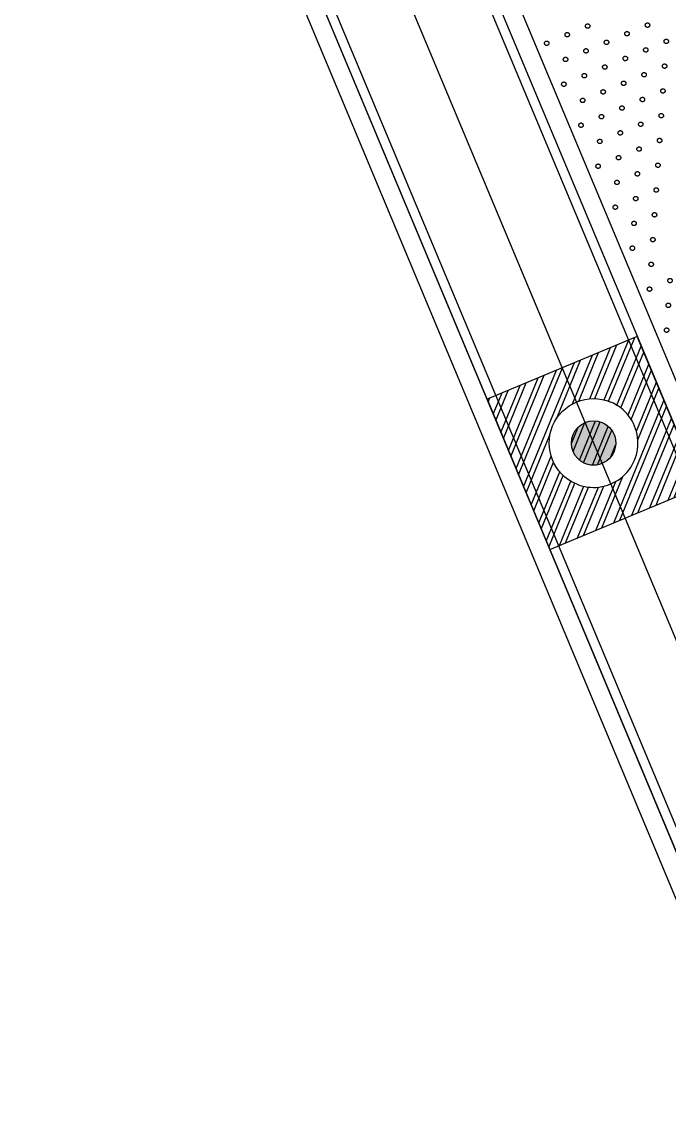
# Model space of a CAD drawing. Header units: millimetres. Extents: x 768159 to 833032, y -1374957 to -1225629.
# Drawn here: x 789546 to 790421, y -1316787 to -1315322 of the extents above; entities that cross this region are included whole.
import ezdxf
from ezdxf.xclip import XClip

# ---------------------------------------------------------------- set-up
doc = ezdxf.new("R2010")
doc.units = ezdxf.units.MM
doc.header["$LTSCALE"] = 10
doc.header["$MEASUREMENT"] = 0
doc.header["$XCLIPFRAME"] = 0
doc.linetypes.add('ACAD_ISO05W100', pattern=[33, 24, -3, 0, -3, 0, -3])
for name, color, linetype in [('I—平顶—分格线', 8, 'Continuous'), ('I—平顶—喷淋', 21, 'Continuous'), ('I—平顶—填充01(线状)', 8, 'Continuous'), ('I—平顶—暖通', 144, 'Continuous'), ('I—平顶—消防设施', 10, 'Continuous'), ('I—平顶—造型', 122, 'Continuous')]:
    doc.layers.add(name, color=color, linetype=linetype)

# ---------------------------------------------------------------- blocks, each defined once
blk = doc.blocks.new('*U1700')
for p, q in [((269.01, 80.59), (3847.14, 80.59)), ((273.75, 75.85), (3842.4, 75.85)), ((273.75, 40.3), (3842.4, 40.3)), ((3847.14, 0), (269.01, 0)), ((3842.4, 4.74), (273.75, 4.74))]:
    blk.add_line(p, q)
blk = doc.blocks.new('上下喷1111')
h = blk.add_hatch(color=256)
h.dxf.hatch_style = 1
edge = h.paths.add_edge_path()
edge.add_arc((0, 0), 0.5, 0, 180)
edge.add_arc((0, 0), 0.5, 180, 360)
at = {"elevation": 0}
for points in [[(-1, 0, -1), (1, 0, 0.084041)], [(-1, 0, 1), (1, 0, -0.084041)]]:
    blk.add_lwpolyline(points, format="xyb", dxfattribs=at)
blk.add_lwpolyline([(0.5, 0, 1), (-0.5, 0, 1)], format="xyb", close=True, dxfattribs=at)
blk = doc.blocks.new('4560')
at = {"layer": 'I—平顶—分格线', "color": 1}
for centre in [(-2960, -20), (-2880, -20), (-2800, -20), (-2720, -20), (-2640, -20), (-2560, -20), (-2480, -20), (-2920, -35), (-2840, -35), (-2760, -35), (-2680, -35), (-2600, -35), (-2520, -35), (-2440, -35), (-2960, -50), (-2880, -50), (-2800, -50), (-2720, -50), (-2640, -50), (-2560, -50), (-2480, -50), (-2400, -50), (-2920, -65), (-2840, -65), (-2760, -65), (-2680, -65), (-2600, -65), (-2520, -65), (-2440, -65), (-2360, -65), (-2960, -80), (-2880, -80), (-2800, -80), (-2720, -80), (-2640, -80), (-2560, -80), (-2480, -80), (-2400, -80), (-2320, -80), (-2920, -95), (-2840, -95), (-2760, -95), (-2680, -95), (-2600, -95), (-2520, -95), (-2440, -95), (-2360, -95), (-2280, -95), (-2960, -110), (-2880, -110), (-2800, -110), (-2720, -110), (-2640, -110), (-2560, -110), (-2480, -110), (-2400, -110), (-2320, -110), (-2240, -110), (-2920, -125), (-2840, -125), (-2760, -125), (-2680, -125), (-2600, -125), (-2520, -125), (-2440, -125), (-2360, -125), (-2280, -125), (-2200, -125), (-2960, -140), (-2880, -140), (-2800, -140), (-2720, -140), (-2640, -140), (-2560, -140), (-2480, -140), (-2400, -140), (-2320, -140), (-2240, -140), (-2160, -140), (-2920, -155), (-2840, -155), (-2760, -155), (-2680, -155), (-2600, -155), (-2520, -155), (-2440, -155), (-2360, -155), (-2280, -155), (-2200, -155), (-2960, -170), (-2880, -170), (-2800, -170), (-2720, -170), (-2640, -170), (-2560, -170), (-2480, -170), (-2400, -170), (-2320, -170), (-2240, -170), (-2160, -170), (-2920, -185), (-2840, -185), (-2760, -185), (-2680, -185), (-2600, -185), (-2520, -185), (-2440, -185), (-2360, -185), (-2280, -185), (-2200, -185), (-2960, -200), (-2880, -200), (-2800, -200), (-2720, -200), (-2640, -200), (-2560, -200), (-2480, -200), (-2400, -200), (-2320, -200), (-2240, -200), (-2160, -200), (-2920, -215), (-2840, -215), (-2760, -215), (-2680, -215), (-2600, -215), (-2520, -215), (-2440, -215), (-2360, -215), (-2280, -215), (-2200, -215), (-2960, -230), (-2880, -230), (-2800, -230), (-2720, -230), (-2640, -230), (-2560, -230), (-2480, -230), (-2400, -230), (-2320, -230), (-2240, -230), (-2920, -245), (-2840, -245), (-2760, -245), (-2680, -245), (-2600, -245), (-2520, -245), (-2440, -245), (-2360, -245), (-2280, -245), (-2200, -245), (-2960, -260), (-2880, -260), (-2800, -260), (-2720, -260), (-2640, -260), (-2560, -260), (-2480, -260), (-2400, -260), (-2320, -260), (-2240, -260), (-2920, -275), (-2840, -275), (-2760, -275), (-2680, -275), (-2600, -275), (-2520, -275), (-2440, -275), (-2360, -275), (-2280, -275), (-2200, -275), (-2960, -290), (-2880, -290), (-2800, -290), (-2720, -290), (-2640, -290), (-2560, -290), (-2480, -290), (-2400, -290), (-2320, -290), (-2240, -290), (-2920, -305), (-2840, -305), (-2760, -305), (-2680, -305), (-2600, -305), (-2520, -305), (-2440, -305), (-2360, -305), (-2280, -305), (-2200, -305), (-2960, -320), (-2880, -320), (-2800, -320), (-2720, -320), (-2640, -320), (-2560, -320), (-2480, -320), (-2400, -320), (-2320, -320), (-2240, -320), (-2920, -335), (-2840, -335), (-2760, -335), (-2680, -335), (-2600, -335), (-2520, -335), (-2440, -335), (-2360, -335), (-2280, -335), (-2960, -350), (-2880, -350), (-2800, -350), (-2720, -350), (-2640, -350), (-2560, -350), (-2480, -350), (-2400, -350), (-2320, -350), (-2240, -350), (-2920, -365), (-2840, -365), (-2760, -365), (-2680, -365), (-2600, -365), (-2520, -365), (-2440, -365), (-2360, -365), (-2280, -365), (-2960, -380), (-2880, -380), (-2800, -380), (-2720, -380), (-2640, -380), (-2560, -380), (-2480, -380), (-2400, -380), (-2320, -380), (-2240, -380), (-2920, -395), (-2840, -395), (-2760, -395), (-2680, -395), (-2600, -395), (-2520, -395), (-2440, -395), (-2360, -395), (-2280, -395), (-2960, -410), (-2880, -410), (-2800, -410), (-2720, -410), (-2640, -410), (-2560, -410), (-2480, -410), (-2400, -410), (-2320, -410), (-2920, -425), (-2840, -425), (-2760, -425), (-2680, -425), (-2600, -425), (-2520, -425), (-2440, -425), (-2360, -425), (-2280, -425), (-2960, -440), (-2880, -440), (-2800, -440), (-2720, -440), (-2640, -440), (-2560, -440), (-2480, -440), (-2400, -440), (-2320, -440), (-2920, -455), (-2840, -455), (-2760, -455), (-2680, -455), (-2600, -455), (-2520, -455), (-2440, -455), (-2360, -455), (-2280, -455), (-2960, -470), (-2880, -470), (-2800, -470), (-2720, -470), (-2640, -470), (-2560, -470), (-2480, -470), (-2400, -470), (-2320, -470), (-2920, -485), (-2840, -485), (-2760, -485), (-2680, -485), (-2600, -485), (-2520, -485), (-2440, -485), (-2360, -485), (-2280, -485), (-2960, -500), (-2880, -500), (-2800, -500), (-2720, -500), (-2640, -500), (-2560, -500), (-2480, -500), (-2400, -500), (-2320, -500), (-2920, -515), (-2840, -515), (-2760, -515), (-2680, -515), (-2600, -515), (-2520, -515), (-2440, -515), (-2360, -515), (-2960, -530), (-2880, -530), (-2800, -530), (-2720, -530), (-2640, -530), (-2560, -530), (-2480, -530), (-2400, -530), (-2320, -530), (-2920, -545), (-2840, -545), (-2760, -545), (-2680, -545), (-2600, -545), (-2520, -545), (-2440, -545), (-2360, -545), (-2960, -560), (-2880, -560), (-2800, -560), (-2720, -560), (-2640, -560), (-2560, -560), (-2480, -560), (-2400, -560), (-2320, -560), (-2920, -575), (-2840, -575), (-2760, -575), (-2680, -575), (-2600, -575), (-2520, -575), (-2440, -575), (-2360, -575), (-2960, -590), (-2880, -590), (-2800, -590), (-2720, -590), (-2640, -590), (-2560, -590), (-2480, -590), (-2400, -590), (-2320, -590), (-2920, -605), (-2840, -605), (-2760, -605), (-2680, -605), (-2600, -605), (-2520, -605), (-2440, -605), (-2360, -605), (-2960, -620), (-2880, -620), (-2800, -620), (-2720, -620), (-2640, -620), (-2560, -620), (-2480, -620), (-2400, -620), (-2920, -635), (-2840, -635), (-2760, -635), (-2680, -635), (-2600, -635), (-2520, -635), (-2440, -635), (-2360, -635), (-2960, -650), (-2880, -650), (-2800, -650), (-2720, -650), (-2640, -650), (-2560, -650), (-2480, -650), (-2400, -650), (-2920, -665), (-2840, -665), (-2760, -665), (-2680, -665), (-2600, -665), (-2520, -665), (-2440, -665), (-2360, -665), (-2960, -680), (-2880, -680), (-2800, -680), (-2720, -680), (-2640, -680), (-2560, -680), (-2480, -680), (-2400, -680), (-2920, -695), (-2840, -695), (-2760, -695), (-2680, -695), (-2600, -695), (-2520, -695), (-2440, -695), (-2960, -710), (-2880, -710), (-2800, -710), (-2720, -710), (-2640, -710), (-2560, -710), (-2480, -710), (-2400, -710), (-2920, -725), (-2840, -725), (-2760, -725), (-2680, -725), (-2600, -725), (-2520, -725), (-2440, -725), (-2960, -740), (-2880, -740), (-2800, -740), (-2720, -740), (-2640, -740), (-2560, -740), (-2480, -740), (-2400, -740), (-2920, -755), (-2840, -755), (-2760, -755), (-2680, -755), (-2600, -755), (-2520, -755), (-2440, -755), (-2960, -770), (-2880, -770), (-2800, -770), (-2720, -770), (-2640, -770), (-2560, -770), (-2480, -770), (-2400, -770), (-2920, -785), (-2840, -785), (-2760, -785), (-2680, -785), (-2600, -785), (-2520, -785), (-2440, -785), (-2960, -800), (-2880, -800), (-2800, -800), (-2720, -800), (-2640, -800), (-2560, -800), (-2480, -800), (-2920, -815), (-2840, -815), (-2760, -815), (-2680, -815), (-2600, -815), (-2520, -815), (-2440, -815), (-2960, -830), (-2880, -830), (-2800, -830), (-2720, -830), (-2640, -830), (-2560, -830), (-2480, -830), (-2400, -830), (-2920, -845), (-2840, -845), (-2760, -845), (-2680, -845), (-2600, -845), (-2520, -845), (-2440, -845), (-2360, -845), (-2960, -860), (-2880, -860), (-2800, -860), (-2720, -860), (-2640, -860), (-2560, -860), (-2480, -860), (-2400, -860), (-2320, -860), (-2920, -875), (-2840, -875), (-2760, -875), (-2680, -875), (-2600, -875), (-2520, -875), (-2440, -875), (-2360, -875), (-2280, -875), (-2960, -890), (-2880, -890), (-2800, -890), (-2720, -890), (-2640, -890), (-2560, -890), (-2480, -890), (-2400, -890), (-2320, -890), (-2240, -890), (-2920, -905), (-2840, -905), (-2760, -905), (-2680, -905), (-2600, -905), (-2520, -905), (-2440, -905), (-2360, -905), (-2280, -905), (-2200, -905), (-2960, -920), (-2880, -920), (-2800, -920), (-2720, -920), (-2640, -920), (-2560, -920), (-2480, -920), (-2400, -920), (-2320, -920), (-2240, -920), (-2160, -920), (-2920, -935), (-2840, -935), (-2760, -935), (-2680, -935), (-2600, -935), (-2520, -935), (-2440, -935), (-2360, -935), (-2280, -935), (-2200, -935), (-2960, -950), (-2880, -950), (-2800, -950), (-2720, -950), (-2640, -950), (-2560, -950), (-2480, -950), (-2400, -950), (-2320, -950), (-2240, -950), (-2160, -950), (-2920, -965), (-2840, -965), (-2760, -965), (-2680, -965), (-2600, -965), (-2520, -965), (-2440, -965), (-2360, -965), (-2280, -965), (-2200, -965), (-2960, -980), (-2880, -980), (-2800, -980), (-2720, -980), (-2640, -980), (-2560, -980), (-2480, -980), (-2400, -980), (-2320, -980), (-2240, -980), (-2160, -980), (-2920, -995), (-2840, -995), (-2760, -995), (-2680, -995), (-2600, -995), (-2520, -995), (-2440, -995), (-2360, -995), (-2280, -995), (-2200, -995), (-2960, -1010), (-2880, -1010), (-2800, -1010), (-2720, -1010), (-2640, -1010), (-2560, -1010), (-2480, -1010), (-2400, -1010), (-2320, -1010), (-2240, -1010), (-2920, -1025), (-2840, -1025), (-2760, -1025), (-2680, -1025), (-2600, -1025), (-2520, -1025), (-2440, -1025), (-2360, -1025), (-2280, -1025), (-2200, -1025), (-2960, -1040), (-2880, -1040), (-2800, -1040), (-2720, -1040), (-2640, -1040), (-2560, -1040), (-2480, -1040), (-2400, -1040), (-2320, -1040), (-2240, -1040), (-2920, -1055), (-2840, -1055), (-2760, -1055), (-2680, -1055), (-2600, -1055), (-2520, -1055), (-2440, -1055), (-2360, -1055), (-2280, -1055), (-2200, -1055), (-2960, -1070), (-2880, -1070), (-2800, -1070), (-2720, -1070), (-2640, -1070), (-2560, -1070), (-2480, -1070), (-2400, -1070), (-2320, -1070), (-2240, -1070), (-2920, -1085), (-2840, -1085), (-2760, -1085), (-2680, -1085), (-2600, -1085), (-2520, -1085), (-2440, -1085), (-2360, -1085), (-2280, -1085), (-2960, -1100), (-2880, -1100), (-2800, -1100), (-2720, -1100), (-2640, -1100), (-2560, -1100), (-2480, -1100), (-2400, -1100), (-2320, -1100), (-2240, -1100), (-2920, -1115), (-2840, -1115), (-2760, -1115), (-2680, -1115), (-2600, -1115), (-2520, -1115), (-2440, -1115), (-2360, -1115), (-2280, -1115), (-2960, -1130), (-2880, -1130), (-2800, -1130), (-2720, -1130), (-2640, -1130), (-2560, -1130), (-2480, -1130), (-2400, -1130), (-2320, -1130), (-2240, -1130), (-2920, -1145), (-2840, -1145), (-2760, -1145), (-2680, -1145), (-2600, -1145), (-2520, -1145), (-2440, -1145), (-2360, -1145), (-2280, -1145), (-2960, -1160), (-2880, -1160), (-2800, -1160), (-2720, -1160), (-2640, -1160), (-2560, -1160), (-2480, -1160), (-2400, -1160), (-2320, -1160), (-2240, -1160), (-2920, -1175), (-2840, -1175), (-2760, -1175), (-2680, -1175), (-2600, -1175), (-2520, -1175), (-2440, -1175), (-2360, -1175), (-2280, -1175), (-2960, -1190), (-2880, -1190), (-2800, -1190), (-2720, -1190), (-2640, -1190), (-2560, -1190), (-2480, -1190), (-2400, -1190), (-2320, -1190), (-2920, -1205), (-2840, -1205), (-2760, -1205), (-2680, -1205), (-2600, -1205), (-2520, -1205), (-2440, -1205), (-2360, -1205), (-2280, -1205), (-2960, -1220), (-2880, -1220), (-2800, -1220), (-2720, -1220), (-2640, -1220), (-2560, -1220), (-2480, -1220), (-2400, -1220), (-2320, -1220), (-2920, -1235), (-2840, -1235), (-2760, -1235), (-2680, -1235), (-2600, -1235), (-2520, -1235), (-2440, -1235), (-2360, -1235), (-2280, -1235), (-2960, -1250), (-2880, -1250), (-2800, -1250), (-2720, -1250), (-2640, -1250), (-2560, -1250), (-2480, -1250), (-2400, -1250), (-2320, -1250), (-2920, -1265), (-2840, -1265), (-2760, -1265), (-2680, -1265), (-2600, -1265), (-2520, -1265), (-2440, -1265), (-2360, -1265), (-2280, -1265), (-2960, -1280), (-2880, -1280), (-2800, -1280), (-2720, -1280), (-2640, -1280), (-2560, -1280), (-2480, -1280), (-2400, -1280), (-2320, -1280), (-2920, -1295), (-2840, -1295), (-2760, -1295), (-2680, -1295), (-2600, -1295), (-2520, -1295), (-2440, -1295), (-2360, -1295), (-2960, -1310), (-2880, -1310), (-2800, -1310), (-2720, -1310), (-2640, -1310), (-2560, -1310), (-2480, -1310), (-2400, -1310), (-2320, -1310), (-2920, -1325), (-2840, -1325), (-2760, -1325), (-2680, -1325), (-2600, -1325), (-2520, -1325), (-2440, -1325), (-2360, -1325), (-2960, -1340), (-2880, -1340), (-2800, -1340), (-2720, -1340), (-2640, -1340), (-2560, -1340), (-2480, -1340), (-2400, -1340), (-2320, -1340), (-2920, -1355), (-2840, -1355), (-2760, -1355), (-2680, -1355), (-2600, -1355), (-2520, -1355), (-2440, -1355), (-2360, -1355), (-2960, -1370), (-2880, -1370), (-2800, -1370), (-2720, -1370), (-2640, -1370), (-2560, -1370), (-2480, -1370), (-2400, -1370), (-2920, -1385), (-2840, -1385), (-2760, -1385), (-2680, -1385), (-2600, -1385), (-2520, -1385), (-2440, -1385), (-2360, -1385)]:
    blk.add_circle(centre, 3, dxfattribs=at)
blk = doc.blocks.new('30-1')
at = {"layer": 'I—平顶—分格线'}
for centre in [(-1160, -715.6), (-1130, -715.6), (-1100, -715.6), (-1175, -745.6), (-1145, -745.6), (-1115, -745.6), (-1085, -745.6), (-1055, -745.6), (-1025, -745.6), (-1190, -775.6), (-1160, -775.6), (-1130, -775.6), (-1100, -775.6), (-1070, -775.6), (-1040, -775.6), (-1010, -775.6), (-980, -775.6), (-950, -775.6), (-1205, -805.6), (-1175, -805.6), (-1145, -805.6), (-1115, -805.6), (-1085, -805.6), (-1055, -805.6), (-1025, -805.6), (-995, -805.6), (-965, -805.6), (-935, -805.6), (-905, -805.6), (-875, -805.6), (-1220, -835.6), (-1190, -835.6), (-1160, -835.6), (-1130, -835.6), (-1100, -835.6), (-1070, -835.6), (-1040, -835.6), (-1010, -835.6), (-980, -835.6), (-950, -835.6), (-920, -835.6), (-890, -835.6), (-860, -835.6), (-830, -835.6), (-800, -835.6), (-1235, -865.6), (-1205, -865.6), (-1175, -865.6), (-1145, -865.6), (-1115, -865.6), (-1085, -865.6), (-1055, -865.6), (-1025, -865.6), (-995, -865.6), (-965, -865.6), (-935, -865.6), (-905, -865.6), (-875, -865.6), (-845, -865.6), (-815, -865.6), (-785, -865.6), (-755, -865.6), (-725, -865.6), (-1220, -895.6), (-1190, -895.6), (-1160, -895.6), (-1130, -895.6), (-1100, -895.6), (-1070, -895.6), (-1040, -895.6), (-1010, -895.6), (-980, -895.6), (-950, -895.6), (-920, -895.6), (-890, -895.6), (-860, -895.6), (-830, -895.6), (-800, -895.6), (-770, -895.6), (-740, -895.6), (-710, -895.6), (-680, -895.6), (-650, -895.6), (-1235, -925.6), (-1205, -925.6), (-1175, -925.6), (-1145, -925.6), (-1115, -925.6), (-1085, -925.6), (-1055, -925.6), (-1025, -925.6), (-995, -925.6), (-965, -925.6), (-935, -925.6), (-905, -925.6), (-875, -925.6), (-845, -925.6), (-815, -925.6), (-785, -925.6), (-755, -925.6), (-725, -925.6), (-695, -925.6), (-665, -925.6), (-635, -925.6), (-605, -925.6), (-1250, -955.6), (-1220, -955.6), (-1190, -955.6), (-1160, -955.6), (-1130, -955.6), (-1100, -955.6), (-1070, -955.6), (-1040, -955.6), (-1010, -955.6), (-980, -955.6), (-950, -955.6), (-920, -955.6), (-890, -955.6), (-860, -955.6), (-830, -955.6), (-800, -955.6), (-770, -955.6), (-740, -955.6), (-710, -955.6), (-680, -955.6), (-650, -955.6), (-620, -955.6), (-590, -955.6), (-560, -955.6), (-530, -955.6), (-1265, -985.6), (-1235, -985.6), (-1205, -985.6), (-1175, -985.6), (-1145, -985.6), (-1115, -985.6), (-1085, -985.6), (-1055, -985.6), (-1025, -985.6), (-995, -985.6), (-965, -985.6), (-935, -985.6), (-905, -985.6), (-875, -985.6), (-845, -985.6), (-815, -985.6), (-785, -985.6), (-755, -985.6), (-725, -985.6), (-695, -985.6), (-665, -985.6), (-635, -985.6), (-605, -985.6), (-575, -985.6), (-545, -985.6), (-515, -985.6), (-485, -985.6), (-455, -985.6), (-1280, -1015.6), (-1250, -1015.6), (-1220, -1015.6), (-1190, -1015.6), (-1160, -1015.6), (-1130, -1015.6), (-1100, -1015.6), (-1070, -1015.6), (-1040, -1015.6), (-1010, -1015.6), (-980, -1015.6), (-950, -1015.6), (-920, -1015.6), (-890, -1015.6), (-860, -1015.6), (-830, -1015.6), (-800, -1015.6), (-770, -1015.6), (-740, -1015.6), (-710, -1015.6), (-680, -1015.6), (-650, -1015.6), (-620, -1015.6), (-590, -1015.6), (-560, -1015.6), (-530, -1015.6), (-500, -1015.6), (-470, -1015.6), (-440, -1015.6), (-410, -1015.6), (-380, -1015.6), (-1295, -1045.6), (-1265, -1045.6), (-1235, -1045.6), (-1205, -1045.6), (-1175, -1045.6), (-1145, -1045.6), (-1115, -1045.6), (-1085, -1045.6), (-1055, -1045.6), (-1025, -1045.6), (-995, -1045.6), (-965, -1045.6), (-935, -1045.6), (-905, -1045.6), (-875, -1045.6), (-845, -1045.6), (-815, -1045.6), (-785, -1045.6), (-755, -1045.6), (-725, -1045.6), (-695, -1045.6), (-665, -1045.6), (-635, -1045.6), (-605, -1045.6), (-575, -1045.6), (-545, -1045.6), (-515, -1045.6), (-485, -1045.6), (-455, -1045.6), (-425, -1045.6), (-395, -1045.6), (-365, -1045.6), (-1310, -1075.6), (-1280, -1075.6), (-1250, -1075.6), (-1220, -1075.6), (-1190, -1075.6), (-1160, -1075.6), (-1130, -1075.6), (-1100, -1075.6), (-1070, -1075.6), (-1040, -1075.6), (-1010, -1075.6), (-980, -1075.6), (-950, -1075.6), (-920, -1075.6), (-890, -1075.6), (-860, -1075.6), (-830, -1075.6), (-800, -1075.6), (-770, -1075.6), (-740, -1075.6), (-710, -1075.6), (-680, -1075.6), (-650, -1075.6), (-620, -1075.6), (-590, -1075.6), (-560, -1075.6), (-530, -1075.6), (-500, -1075.6), (-470, -1075.6), (-440, -1075.6), (-410, -1075.6), (-380, -1075.6), (-1325, -1105.6), (-1295, -1105.6), (-1265, -1105.6), (-1235, -1105.6), (-1205, -1105.6), (-1175, -1105.6), (-1145, -1105.6), (-1115, -1105.6), (-1085, -1105.6), (-1055, -1105.6), (-1025, -1105.6), (-995, -1105.6), (-965, -1105.6), (-935, -1105.6), (-905, -1105.6), (-875, -1105.6), (-845, -1105.6), (-815, -1105.6), (-785, -1105.6), (-755, -1105.6), (-725, -1105.6), (-695, -1105.6), (-665, -1105.6), (-635, -1105.6), (-605, -1105.6), (-575, -1105.6), (-545, -1105.6), (-515, -1105.6), (-485, -1105.6), (-455, -1105.6), (-425, -1105.6), (-395, -1105.6), (-1340, -1135.6), (-1310, -1135.6), (-1280, -1135.6), (-1250, -1135.6), (-1220, -1135.6), (-1190, -1135.6), (-1160, -1135.6), (-1130, -1135.6), (-1100, -1135.6), (-1070, -1135.6), (-1040, -1135.6), (-1010, -1135.6), (-980, -1135.6), (-950, -1135.6), (-920, -1135.6), (-890, -1135.6), (-860, -1135.6), (-830, -1135.6), (-800, -1135.6), (-770, -1135.6), (-740, -1135.6), (-710, -1135.6), (-680, -1135.6), (-650, -1135.6), (-620, -1135.6), (-590, -1135.6), (-560, -1135.6), (-530, -1135.6), (-500, -1135.6), (-470, -1135.6), (-440, -1135.6), (-410, -1135.6), (-1355, -1165.6), (-1325, -1165.6), (-1295, -1165.6), (-1265, -1165.6), (-1235, -1165.6), (-1205, -1165.6), (-1175, -1165.6), (-1145, -1165.6), (-1115, -1165.6), (-1085, -1165.6), (-1055, -1165.6), (-1025, -1165.6), (-995, -1165.6), (-965, -1165.6), (-935, -1165.6), (-905, -1165.6), (-875, -1165.6), (-845, -1165.6), (-815, -1165.6), (-785, -1165.6), (-755, -1165.6), (-725, -1165.6), (-695, -1165.6), (-665, -1165.6), (-635, -1165.6), (-605, -1165.6), (-575, -1165.6), (-545, -1165.6), (-515, -1165.6), (-485, -1165.6), (-455, -1165.6), (-425, -1165.6), (-1370, -1195.6), (-1340, -1195.6), (-1310, -1195.6), (-1280, -1195.6), (-1250, -1195.6), (-1220, -1195.6), (-1190, -1195.6), (-1160, -1195.6), (-1130, -1195.6), (-1100, -1195.6), (-1070, -1195.6), (-1040, -1195.6), (-1010, -1195.6), (-980, -1195.6), (-950, -1195.6), (-920, -1195.6), (-890, -1195.6), (-860, -1195.6), (-830, -1195.6), (-800, -1195.6), (-770, -1195.6), (-740, -1195.6), (-710, -1195.6), (-680, -1195.6), (-650, -1195.6), (-620, -1195.6), (-590, -1195.6), (-560, -1195.6), (-530, -1195.6), (-500, -1195.6), (-470, -1195.6), (-440, -1195.6), (-1385, -1225.6), (-1355, -1225.6), (-1325, -1225.6), (-1295, -1225.6), (-1265, -1225.6), (-1235, -1225.6), (-1205, -1225.6), (-1175, -1225.6), (-1145, -1225.6), (-1115, -1225.6), (-1085, -1225.6), (-1055, -1225.6), (-1025, -1225.6), (-995, -1225.6), (-965, -1225.6), (-935, -1225.6), (-905, -1225.6), (-875, -1225.6), (-845, -1225.6), (-815, -1225.6), (-785, -1225.6), (-755, -1225.6), (-725, -1225.6), (-695, -1225.6), (-665, -1225.6), (-635, -1225.6), (-605, -1225.6), (-575, -1225.6), (-545, -1225.6), (-515, -1225.6), (-485, -1225.6), (-455, -1225.6), (-1370, -1255.6), (-1340, -1255.6), (-1310, -1255.6), (-1280, -1255.6), (-1250, -1255.6), (-1220, -1255.6), (-1190, -1255.6), (-1160, -1255.6), (-1130, -1255.6), (-1100, -1255.6), (-1070, -1255.6), (-1040, -1255.6), (-1010, -1255.6), (-980, -1255.6), (-950, -1255.6), (-920, -1255.6), (-890, -1255.6), (-860, -1255.6), (-830, -1255.6), (-800, -1255.6), (-770, -1255.6), (-740, -1255.6), (-710, -1255.6), (-680, -1255.6), (-650, -1255.6), (-620, -1255.6), (-590, -1255.6), (-560, -1255.6), (-530, -1255.6), (-500, -1255.6), (-470, -1255.6), (-1385, -1285.6), (-1355, -1285.6), (-1325, -1285.6), (-1295, -1285.6), (-1265, -1285.6), (-1235, -1285.6), (-1205, -1285.6), (-1175, -1285.6), (-1145, -1285.6), (-1115, -1285.6), (-1085, -1285.6), (-1055, -1285.6), (-1025, -1285.6), (-995, -1285.6), (-965, -1285.6), (-935, -1285.6), (-905, -1285.6), (-875, -1285.6), (-845, -1285.6), (-815, -1285.6), (-785, -1285.6), (-755, -1285.6), (-725, -1285.6), (-695, -1285.6), (-665, -1285.6), (-635, -1285.6), (-605, -1285.6), (-575, -1285.6), (-545, -1285.6), (-515, -1285.6), (-485, -1285.6), (-1370, -1315.6), (-1340, -1315.6), (-1310, -1315.6), (-1280, -1315.6), (-1250, -1315.6), (-1220, -1315.6), (-1190, -1315.6), (-1160, -1315.6), (-1130, -1315.6), (-1100, -1315.6), (-1070, -1315.6), (-1040, -1315.6), (-1010, -1315.6), (-980, -1315.6), (-950, -1315.6), (-920, -1315.6), (-890, -1315.6), (-860, -1315.6), (-830, -1315.6), (-800, -1315.6), (-770, -1315.6), (-740, -1315.6), (-710, -1315.6), (-680, -1315.6), (-650, -1315.6), (-620, -1315.6), (-590, -1315.6), (-560, -1315.6), (-530, -1315.6), (-500, -1315.6), (-380, -1315.6), (-350, -1315.6), (-1385, -1345.6), (-1355, -1345.6), (-1325, -1345.6), (-1295, -1345.6), (-1265, -1345.6), (-1235, -1345.6), (-1205, -1345.6), (-1175, -1345.6), (-1145, -1345.6), (-1115, -1345.6), (-1085, -1345.6), (-1055, -1345.6), (-1025, -1345.6), (-995, -1345.6), (-965, -1345.6), (-935, -1345.6), (-905, -1345.6), (-875, -1345.6), (-845, -1345.6), (-815, -1345.6), (-785, -1345.6), (-755, -1345.6), (-725, -1345.6), (-695, -1345.6), (-665, -1345.6), (-635, -1345.6), (-605, -1345.6), (-575, -1345.6), (-545, -1345.6), (-515, -1345.6), (-485, -1345.6), (-395, -1345.6), (-365, -1345.6), (-335, -1345.6), (-305, -1345.6), (-275, -1345.6), (-1370, -1375.6), (-1340, -1375.6), (-1310, -1375.6), (-1280, -1375.6), (-1250, -1375.6), (-1220, -1375.6), (-1190, -1375.6), (-1160, -1375.6), (-1130, -1375.6), (-1100, -1375.6), (-1070, -1375.6), (-1040, -1375.6), (-1010, -1375.6), (-980, -1375.6), (-950, -1375.6), (-920, -1375.6), (-890, -1375.6), (-860, -1375.6), (-830, -1375.6), (-800, -1375.6), (-770, -1375.6), (-740, -1375.6), (-710, -1375.6), (-680, -1375.6), (-650, -1375.6), (-620, -1375.6), (-590, -1375.6), (-560, -1375.6), (-530, -1375.6), (-500, -1375.6), (-410, -1375.6), (-380, -1375.6), (-350, -1375.6), (-320, -1375.6), (-290, -1375.6), (-260, -1375.6), (-230, -1375.6), (-200, -1375.6), (-1385, -1405.6), (-1355, -1405.6), (-1325, -1405.6), (-1295, -1405.6), (-1265, -1405.6), (-1235, -1405.6), (-1205, -1405.6), (-1175, -1405.6), (-1145, -1405.6), (-1115, -1405.6), (-1085, -1405.6), (-1055, -1405.6), (-1025, -1405.6), (-995, -1405.6), (-965, -1405.6), (-935, -1405.6), (-905, -1405.6), (-875, -1405.6), (-845, -1405.6), (-815, -1405.6), (-785, -1405.6), (-755, -1405.6), (-725, -1405.6), (-695, -1405.6), (-665, -1405.6), (-635, -1405.6), (-605, -1405.6), (-575, -1405.6), (-545, -1405.6), (-515, -1405.6), (-425, -1405.6), (-395, -1405.6), (-365, -1405.6), (-335, -1405.6), (-305, -1405.6), (-275, -1405.6), (-245, -1405.6), (-215, -1405.6), (-185, -1405.6), (-155, -1405.6), (-125, -1405.6), (-1370, -1435.6), (-1340, -1435.6), (-1310, -1435.6), (-1280, -1435.6), (-1250, -1435.6), (-1220, -1435.6), (-1190, -1435.6), (-1160, -1435.6), (-1130, -1435.6), (-1100, -1435.6), (-1070, -1435.6), (-1040, -1435.6), (-1010, -1435.6), (-980, -1435.6), (-950, -1435.6), (-920, -1435.6), (-890, -1435.6), (-860, -1435.6), (-830, -1435.6), (-800, -1435.6), (-770, -1435.6), (-740, -1435.6), (-710, -1435.6), (-680, -1435.6), (-650, -1435.6), (-620, -1435.6), (-590, -1435.6), (-560, -1435.6), (-530, -1435.6), (-440, -1435.6), (-410, -1435.6), (-380, -1435.6), (-350, -1435.6), (-320, -1435.6), (-290, -1435.6), (-260, -1435.6), (-230, -1435.6), (-200, -1435.6), (-170, -1435.6), (-140, -1435.6), (-110, -1435.6), (-80, -1435.6), (-50, -1435.6), (-1385, -1465.6), (-1355, -1465.6), (-1325, -1465.6), (-1295, -1465.6), (-1265, -1465.6), (-1235, -1465.6), (-1205, -1465.6), (-1175, -1465.6), (-1145, -1465.6), (-1115, -1465.6), (-1085, -1465.6), (-1055, -1465.6), (-1025, -1465.6), (-995, -1465.6), (-965, -1465.6), (-935, -1465.6), (-905, -1465.6), (-875, -1465.6), (-845, -1465.6), (-815, -1465.6), (-785, -1465.6), (-755, -1465.6), (-725, -1465.6), (-695, -1465.6), (-665, -1465.6), (-635, -1465.6), (-605, -1465.6), (-575, -1465.6), (-545, -1465.6), (-455, -1465.6), (-425, -1465.6), (-395, -1465.6), (-365, -1465.6), (-335, -1465.6), (-305, -1465.6), (-275, -1465.6), (-245, -1465.6), (-215, -1465.6), (-185, -1465.6), (-155, -1465.6), (-125, -1465.6), (-95, -1465.6), (-65, -1465.6), (-35, -1465.6), (-1370, -1495.6), (-1340, -1495.6), (-1310, -1495.6), (-1280, -1495.6), (-1250, -1495.6), (-1220, -1495.6), (-1190, -1495.6), (-1160, -1495.6), (-1130, -1495.6), (-1100, -1495.6), (-1070, -1495.6), (-1040, -1495.6), (-1010, -1495.6), (-980, -1495.6), (-950, -1495.6), (-920, -1495.6), (-890, -1495.6), (-860, -1495.6), (-830, -1495.6), (-800, -1495.6), (-770, -1495.6), (-740, -1495.6), (-710, -1495.6), (-680, -1495.6), (-650, -1495.6), (-620, -1495.6), (-590, -1495.6), (-560, -1495.6), (-470, -1495.6), (-440, -1495.6), (-410, -1495.6), (-380, -1495.6), (-350, -1495.6), (-320, -1495.6), (-290, -1495.6), (-260, -1495.6), (-230, -1495.6), (-200, -1495.6), (-170, -1495.6), (-140, -1495.6), (-110, -1495.6), (-80, -1495.6), (-50, -1495.6), (-20, -1495.6), (-1385, -1525.6), (-1355, -1525.6), (-1325, -1525.6), (-1295, -1525.6), (-1265, -1525.6), (-1235, -1525.6), (-1205, -1525.6), (-1175, -1525.6), (-1145, -1525.6), (-1115, -1525.6), (-1085, -1525.6), (-1055, -1525.6), (-1025, -1525.6), (-995, -1525.6), (-965, -1525.6), (-935, -1525.6), (-905, -1525.6), (-875, -1525.6), (-845, -1525.6), (-815, -1525.6), (-785, -1525.6), (-755, -1525.6), (-725, -1525.6), (-695, -1525.6), (-665, -1525.6), (-635, -1525.6), (-605, -1525.6), (-575, -1525.6), (-455, -1525.6), (-425, -1525.6), (-395, -1525.6), (-365, -1525.6), (-335, -1525.6), (-305, -1525.6), (-275, -1525.6), (-245, -1525.6), (-215, -1525.6), (-185, -1525.6), (-155, -1525.6), (-125, -1525.6), (-95, -1525.6), (-65, -1525.6), (-35, -1525.6), (-1370, -1555.6), (-1340, -1555.6), (-1310, -1555.6), (-1280, -1555.6), (-1250, -1555.6), (-1220, -1555.6), (-1190, -1555.6), (-1160, -1555.6), (-1130, -1555.6), (-1100, -1555.6), (-1070, -1555.6), (-1040, -1555.6), (-1010, -1555.6), (-980, -1555.6), (-950, -1555.6), (-920, -1555.6), (-890, -1555.6), (-860, -1555.6), (-830, -1555.6), (-800, -1555.6), (-770, -1555.6), (-740, -1555.6), (-710, -1555.6), (-680, -1555.6), (-650, -1555.6), (-620, -1555.6), (-590, -1555.6), (-470, -1555.6), (-440, -1555.6), (-410, -1555.6), (-380, -1555.6), (-350, -1555.6), (-320, -1555.6), (-290, -1555.6), (-260, -1555.6), (-230, -1555.6), (-200, -1555.6), (-170, -1555.6), (-140, -1555.6), (-110, -1555.6), (-80, -1555.6), (-50, -1555.6), (-20, -1555.6), (-1385, -1585.6), (-1355, -1585.6), (-1325, -1585.6), (-1295, -1585.6), (-1265, -1585.6), (-1235, -1585.6), (-1205, -1585.6), (-1175, -1585.6), (-1145, -1585.6), (-1115, -1585.6), (-1085, -1585.6), (-1055, -1585.6), (-1025, -1585.6), (-995, -1585.6), (-965, -1585.6), (-935, -1585.6), (-905, -1585.6), (-875, -1585.6), (-845, -1585.6), (-815, -1585.6), (-785, -1585.6), (-755, -1585.6), (-725, -1585.6), (-695, -1585.6), (-665, -1585.6), (-635, -1585.6), (-605, -1585.6), (-485, -1585.6), (-455, -1585.6), (-425, -1585.6), (-395, -1585.6), (-365, -1585.6), (-335, -1585.6), (-305, -1585.6), (-275, -1585.6), (-245, -1585.6), (-215, -1585.6), (-185, -1585.6), (-155, -1585.6), (-125, -1585.6), (-95, -1585.6), (-65, -1585.6), (-35, -1585.6), (-1370, -1615.6), (-1340, -1615.6), (-1310, -1615.6), (-1280, -1615.6), (-1250, -1615.6), (-1220, -1615.6), (-1190, -1615.6), (-1160, -1615.6), (-1130, -1615.6), (-1100, -1615.6), (-1070, -1615.6), (-1040, -1615.6), (-1010, -1615.6), (-980, -1615.6), (-950, -1615.6), (-920, -1615.6), (-890, -1615.6), (-860, -1615.6), (-830, -1615.6), (-800, -1615.6), (-770, -1615.6), (-740, -1615.6), (-710, -1615.6), (-680, -1615.6), (-650, -1615.6), (-620, -1615.6), (-500, -1615.6), (-470, -1615.6), (-440, -1615.6), (-410, -1615.6), (-380, -1615.6), (-350, -1615.6), (-320, -1615.6), (-290, -1615.6), (-260, -1615.6), (-230, -1615.6), (-200, -1615.6), (-170, -1615.6), (-140, -1615.6), (-110, -1615.6), (-80, -1615.6), (-50, -1615.6), (-20, -1615.6), (-1385, -1645.6), (-1355, -1645.6), (-1325, -1645.6), (-1295, -1645.6), (-1265, -1645.6), (-1235, -1645.6), (-1205, -1645.6), (-1175, -1645.6), (-1145, -1645.6), (-1115, -1645.6), (-1085, -1645.6), (-1055, -1645.6), (-1025, -1645.6), (-995, -1645.6), (-965, -1645.6), (-935, -1645.6), (-905, -1645.6), (-875, -1645.6), (-845, -1645.6), (-815, -1645.6), (-785, -1645.6), (-755, -1645.6), (-725, -1645.6), (-695, -1645.6), (-665, -1645.6), (-635, -1645.6), (-515, -1645.6), (-485, -1645.6), (-455, -1645.6), (-425, -1645.6), (-395, -1645.6), (-365, -1645.6), (-335, -1645.6), (-305, -1645.6), (-275, -1645.6), (-245, -1645.6), (-215, -1645.6), (-185, -1645.6), (-155, -1645.6), (-125, -1645.6), (-95, -1645.6), (-65, -1645.6), (-35, -1645.6), (-1370, -1675.6), (-1340, -1675.6), (-1310, -1675.6), (-1280, -1675.6), (-1250, -1675.6), (-1220, -1675.6), (-1190, -1675.6), (-1160, -1675.6), (-1130, -1675.6), (-1100, -1675.6), (-1070, -1675.6), (-1040, -1675.6), (-1010, -1675.6), (-980, -1675.6), (-950, -1675.6), (-920, -1675.6), (-890, -1675.6), (-860, -1675.6), (-830, -1675.6), (-800, -1675.6), (-770, -1675.6), (-740, -1675.6), (-710, -1675.6), (-680, -1675.6), (-650, -1675.6), (-530, -1675.6), (-500, -1675.6), (-470, -1675.6), (-440, -1675.6), (-410, -1675.6), (-380, -1675.6), (-350, -1675.6), (-320, -1675.6), (-290, -1675.6), (-260, -1675.6), (-230, -1675.6), (-200, -1675.6), (-170, -1675.6), (-140, -1675.6), (-110, -1675.6), (-80, -1675.6), (-50, -1675.6), (-20, -1675.6), (-1385, -1705.6), (-1355, -1705.6), (-1325, -1705.6), (-1295, -1705.6), (-1265, -1705.6), (-1235, -1705.6), (-1205, -1705.6), (-1175, -1705.6), (-1145, -1705.6), (-1115, -1705.6), (-1085, -1705.6), (-1055, -1705.6), (-1025, -1705.6), (-995, -1705.6), (-965, -1705.6), (-935, -1705.6), (-905, -1705.6), (-875, -1705.6), (-845, -1705.6), (-815, -1705.6), (-785, -1705.6), (-755, -1705.6), (-725, -1705.6), (-695, -1705.6), (-665, -1705.6), (-635, -1705.6), (-545, -1705.6), (-515, -1705.6), (-485, -1705.6), (-455, -1705.6), (-425, -1705.6), (-395, -1705.6), (-365, -1705.6), (-335, -1705.6), (-305, -1705.6), (-275, -1705.6), (-245, -1705.6), (-215, -1705.6), (-185, -1705.6), (-155, -1705.6), (-125, -1705.6), (-95, -1705.6), (-65, -1705.6), (-35, -1705.6), (-1370, -1735.6), (-1340, -1735.6), (-1310, -1735.6), (-1280, -1735.6), (-1250, -1735.6), (-1220, -1735.6), (-1190, -1735.6), (-1160, -1735.6), (-1130, -1735.6), (-1100, -1735.6), (-1070, -1735.6), (-1040, -1735.6), (-1010, -1735.6), (-980, -1735.6), (-950, -1735.6), (-920, -1735.6), (-890, -1735.6), (-860, -1735.6), (-830, -1735.6), (-800, -1735.6), (-770, -1735.6), (-740, -1735.6), (-710, -1735.6), (-680, -1735.6), (-650, -1735.6), (-560, -1735.6), (-530, -1735.6), (-500, -1735.6), (-470, -1735.6), (-440, -1735.6), (-410, -1735.6), (-380, -1735.6), (-350, -1735.6), (-320, -1735.6), (-290, -1735.6), (-260, -1735.6), (-230, -1735.6), (-200, -1735.6), (-170, -1735.6), (-140, -1735.6), (-110, -1735.6), (-80, -1735.6), (-50, -1735.6), (-20, -1735.6), (-1385, -1765.6), (-1355, -1765.6), (-1325, -1765.6), (-1295, -1765.6), (-1265, -1765.6), (-1235, -1765.6), (-1205, -1765.6), (-1175, -1765.6), (-1145, -1765.6), (-1115, -1765.6), (-1085, -1765.6), (-1055, -1765.6), (-1025, -1765.6), (-995, -1765.6), (-965, -1765.6), (-935, -1765.6), (-905, -1765.6), (-875, -1765.6), (-845, -1765.6), (-815, -1765.6), (-785, -1765.6), (-755, -1765.6), (-725, -1765.6), (-695, -1765.6), (-665, -1765.6), (-575, -1765.6), (-545, -1765.6), (-515, -1765.6), (-485, -1765.6), (-455, -1765.6), (-425, -1765.6), (-395, -1765.6), (-365, -1765.6), (-335, -1765.6), (-305, -1765.6), (-275, -1765.6), (-245, -1765.6), (-215, -1765.6), (-185, -1765.6), (-155, -1765.6), (-125, -1765.6), (-95, -1765.6), (-65, -1765.6), (-35, -1765.6), (-1370, -1795.6), (-1340, -1795.6), (-1310, -1795.6), (-1280, -1795.6), (-1250, -1795.6), (-1220, -1795.6), (-1190, -1795.6), (-1160, -1795.6), (-1130, -1795.6), (-1100, -1795.6), (-1070, -1795.6), (-1040, -1795.6), (-1010, -1795.6), (-980, -1795.6), (-950, -1795.6), (-920, -1795.6), (-890, -1795.6), (-860, -1795.6), (-830, -1795.6), (-800, -1795.6), (-770, -1795.6), (-740, -1795.6), (-710, -1795.6), (-680, -1795.6), (-590, -1795.6), (-560, -1795.6), (-530, -1795.6), (-500, -1795.6), (-470, -1795.6), (-440, -1795.6), (-410, -1795.6), (-380, -1795.6), (-350, -1795.6), (-320, -1795.6), (-290, -1795.6), (-260, -1795.6), (-230, -1795.6), (-200, -1795.6), (-170, -1795.6), (-140, -1795.6), (-110, -1795.6), (-80, -1795.6), (-50, -1795.6), (-20, -1795.6), (-1385, -1825.6), (-1355, -1825.6), (-1325, -1825.6), (-1295, -1825.6), (-1265, -1825.6), (-1235, -1825.6), (-1205, -1825.6), (-1175, -1825.6), (-1145, -1825.6), (-1115, -1825.6), (-1085, -1825.6), (-1055, -1825.6), (-1025, -1825.6), (-995, -1825.6), (-965, -1825.6), (-935, -1825.6), (-905, -1825.6), (-875, -1825.6), (-845, -1825.6), (-815, -1825.6), (-785, -1825.6), (-755, -1825.6), (-725, -1825.6), (-695, -1825.6), (-605, -1825.6), (-575, -1825.6), (-545, -1825.6), (-515, -1825.6), (-485, -1825.6), (-455, -1825.6), (-425, -1825.6), (-395, -1825.6), (-365, -1825.6), (-335, -1825.6), (-305, -1825.6), (-275, -1825.6), (-245, -1825.6), (-215, -1825.6), (-185, -1825.6), (-155, -1825.6), (-125, -1825.6), (-95, -1825.6), (-65, -1825.6), (-35, -1825.6), (-1370, -1855.6), (-1340, -1855.6), (-1310, -1855.6), (-1280, -1855.6), (-1250, -1855.6), (-1220, -1855.6), (-1190, -1855.6), (-1160, -1855.6), (-1130, -1855.6), (-1100, -1855.6), (-1070, -1855.6), (-1040, -1855.6), (-1010, -1855.6), (-980, -1855.6), (-950, -1855.6), (-920, -1855.6), (-890, -1855.6), (-860, -1855.6), (-830, -1855.6), (-800, -1855.6), (-770, -1855.6), (-740, -1855.6), (-710, -1855.6), (-620, -1855.6), (-590, -1855.6), (-560, -1855.6), (-530, -1855.6), (-500, -1855.6), (-470, -1855.6), (-440, -1855.6), (-410, -1855.6), (-380, -1855.6), (-350, -1855.6), (-320, -1855.6), (-290, -1855.6), (-260, -1855.6), (-230, -1855.6), (-200, -1855.6), (-170, -1855.6), (-140, -1855.6), (-110, -1855.6), (-80, -1855.6), (-50, -1855.6), (-20, -1855.6), (-1385, -1885.6), (-1355, -1885.6), (-1325, -1885.6), (-1295, -1885.6), (-1265, -1885.6), (-1235, -1885.6), (-1205, -1885.6), (-1175, -1885.6), (-1145, -1885.6), (-1115, -1885.6), (-1085, -1885.6), (-1055, -1885.6), (-1025, -1885.6), (-995, -1885.6), (-965, -1885.6), (-935, -1885.6), (-905, -1885.6), (-875, -1885.6), (-845, -1885.6), (-815, -1885.6), (-785, -1885.6), (-755, -1885.6), (-725, -1885.6), (-605, -1885.6), (-575, -1885.6), (-545, -1885.6), (-515, -1885.6), (-485, -1885.6), (-455, -1885.6), (-425, -1885.6), (-395, -1885.6), (-365, -1885.6), (-335, -1885.6), (-305, -1885.6), (-275, -1885.6), (-245, -1885.6), (-215, -1885.6), (-185, -1885.6), (-155, -1885.6), (-125, -1885.6), (-95, -1885.6), (-65, -1885.6), (-35, -1885.6), (-1370, -1915.6), (-1340, -1915.6), (-1310, -1915.6), (-1280, -1915.6), (-1250, -1915.6), (-1220, -1915.6), (-1190, -1915.6), (-1160, -1915.6), (-1130, -1915.6), (-1100, -1915.6), (-1070, -1915.6), (-1040, -1915.6), (-1010, -1915.6), (-980, -1915.6), (-950, -1915.6), (-920, -1915.6), (-890, -1915.6), (-860, -1915.6), (-830, -1915.6), (-800, -1915.6), (-770, -1915.6), (-740, -1915.6), (-620, -1915.6), (-590, -1915.6), (-560, -1915.6), (-530, -1915.6), (-500, -1915.6), (-470, -1915.6), (-440, -1915.6), (-410, -1915.6), (-380, -1915.6), (-350, -1915.6), (-320, -1915.6), (-290, -1915.6), (-260, -1915.6), (-230, -1915.6), (-200, -1915.6), (-170, -1915.6), (-140, -1915.6), (-110, -1915.6), (-80, -1915.6), (-50, -1915.6), (-20, -1915.6), (-1385, -1945.6), (-1355, -1945.6), (-1325, -1945.6), (-1295, -1945.6), (-1265, -1945.6), (-1235, -1945.6), (-1205, -1945.6), (-1175, -1945.6), (-1145, -1945.6), (-1115, -1945.6), (-1085, -1945.6), (-1055, -1945.6), (-1025, -1945.6), (-995, -1945.6), (-965, -1945.6), (-935, -1945.6), (-905, -1945.6), (-875, -1945.6), (-845, -1945.6), (-815, -1945.6), (-785, -1945.6), (-755, -1945.6), (-635, -1945.6), (-605, -1945.6), (-575, -1945.6), (-545, -1945.6), (-515, -1945.6), (-485, -1945.6), (-455, -1945.6), (-425, -1945.6), (-395, -1945.6), (-365, -1945.6), (-335, -1945.6), (-305, -1945.6), (-275, -1945.6), (-245, -1945.6), (-215, -1945.6), (-185, -1945.6), (-155, -1945.6), (-125, -1945.6), (-95, -1945.6), (-65, -1945.6), (-35, -1945.6), (-1370, -1975.6), (-1340, -1975.6), (-1310, -1975.6), (-1280, -1975.6), (-1250, -1975.6), (-1220, -1975.6), (-1190, -1975.6), (-1160, -1975.6), (-1130, -1975.6), (-1100, -1975.6), (-1070, -1975.6), (-1040, -1975.6), (-1010, -1975.6), (-980, -1975.6), (-950, -1975.6), (-920, -1975.6), (-890, -1975.6), (-860, -1975.6), (-830, -1975.6), (-800, -1975.6), (-770, -1975.6), (-650, -1975.6), (-620, -1975.6), (-590, -1975.6), (-560, -1975.6), (-530, -1975.6), (-500, -1975.6), (-470, -1975.6), (-440, -1975.6), (-410, -1975.6), (-380, -1975.6), (-350, -1975.6), (-320, -1975.6), (-290, -1975.6), (-260, -1975.6), (-230, -1975.6), (-200, -1975.6), (-170, -1975.6), (-140, -1975.6), (-110, -1975.6), (-80, -1975.6), (-50, -1975.6), (-20, -1975.6), (-1385, -2005.6), (-1355, -2005.6), (-1325, -2005.6), (-1295, -2005.6), (-1265, -2005.6), (-1235, -2005.6), (-1205, -2005.6), (-1175, -2005.6), (-1145, -2005.6), (-1115, -2005.6), (-1085, -2005.6), (-1055, -2005.6), (-1025, -2005.6), (-995, -2005.6), (-965, -2005.6), (-935, -2005.6), (-905, -2005.6), (-875, -2005.6), (-845, -2005.6), (-815, -2005.6), (-785, -2005.6), (-665, -2005.6), (-635, -2005.6), (-605, -2005.6), (-575, -2005.6), (-545, -2005.6), (-515, -2005.6), (-485, -2005.6), (-455, -2005.6), (-425, -2005.6), (-395, -2005.6), (-365, -2005.6), (-335, -2005.6), (-305, -2005.6), (-275, -2005.6), (-245, -2005.6), (-215, -2005.6), (-185, -2005.6), (-155, -2005.6), (-125, -2005.6), (-95, -2005.6), (-65, -2005.6), (-35, -2005.6), (-1370, -2035.6), (-1340, -2035.6), (-1310, -2035.6), (-1280, -2035.6), (-1250, -2035.6), (-1220, -2035.6), (-1190, -2035.6), (-1160, -2035.6), (-1130, -2035.6), (-1100, -2035.6), (-1070, -2035.6), (-1040, -2035.6), (-1010, -2035.6), (-980, -2035.6), (-950, -2035.6), (-920, -2035.6), (-890, -2035.6), (-860, -2035.6), (-830, -2035.6), (-800, -2035.6), (-680, -2035.6), (-650, -2035.6), (-620, -2035.6), (-590, -2035.6), (-560, -2035.6), (-530, -2035.6), (-500, -2035.6), (-470, -2035.6), (-440, -2035.6), (-410, -2035.6), (-380, -2035.6), (-350, -2035.6), (-320, -2035.6), (-290, -2035.6), (-260, -2035.6), (-230, -2035.6), (-200, -2035.6), (-170, -2035.6), (-140, -2035.6), (-110, -2035.6), (-80, -2035.6), (-50, -2035.6), (-20, -2035.6), (-1385, -2065.6), (-1355, -2065.6), (-1325, -2065.6), (-1295, -2065.6), (-1265, -2065.6), (-1235, -2065.6), (-1205, -2065.6), (-1175, -2065.6), (-1145, -2065.6), (-1115, -2065.6), (-1085, -2065.6), (-1055, -2065.6), (-1025, -2065.6), (-995, -2065.6), (-965, -2065.6), (-935, -2065.6), (-905, -2065.6), (-875, -2065.6), (-845, -2065.6), (-815, -2065.6), (-785, -2065.6), (-695, -2065.6), (-665, -2065.6), (-635, -2065.6), (-605, -2065.6), (-575, -2065.6), (-545, -2065.6), (-515, -2065.6), (-485, -2065.6), (-455, -2065.6), (-425, -2065.6), (-395, -2065.6), (-365, -2065.6), (-335, -2065.6), (-305, -2065.6), (-275, -2065.6), (-245, -2065.6), (-215, -2065.6), (-185, -2065.6), (-155, -2065.6), (-125, -2065.6), (-95, -2065.6), (-65, -2065.6), (-35, -2065.6), (-1370, -2095.6), (-1340, -2095.6), (-1310, -2095.6), (-1280, -2095.6), (-1250, -2095.6), (-1220, -2095.6), (-1190, -2095.6), (-1160, -2095.6), (-1130, -2095.6), (-1100, -2095.6), (-1070, -2095.6), (-1040, -2095.6), (-1010, -2095.6), (-980, -2095.6), (-950, -2095.6), (-920, -2095.6), (-890, -2095.6), (-860, -2095.6), (-830, -2095.6), (-800, -2095.6), (-710, -2095.6), (-680, -2095.6), (-650, -2095.6), (-620, -2095.6), (-590, -2095.6), (-560, -2095.6), (-530, -2095.6), (-500, -2095.6), (-470, -2095.6), (-440, -2095.6), (-410, -2095.6), (-380, -2095.6), (-350, -2095.6), (-320, -2095.6), (-290, -2095.6), (-260, -2095.6), (-230, -2095.6), (-200, -2095.6), (-170, -2095.6), (-140, -2095.6), (-110, -2095.6), (-80, -2095.6), (-50, -2095.6), (-20, -2095.6)]:
    blk.add_circle(centre, 3, dxfattribs=at)

msp = doc.modelspace()

# ---------------------------------------------------------------- hatches: boundary and pattern name
at = {"layer": 'I—平顶—填充01(线状)', "extrusion": (0.000109945, 4.5974e-05, 1)}
h = msp.add_hatch(dxfattribs=at)
h.set_pattern_fill('ANSI32', color=256, scale=50, angle=0.0069)
h.set_pattern_definition([(67.696116, (788037.75, -1347464.275), (-17.3472, 7.115979), []), (67.696116, (788045.904, -1347460.864), (-17.3472, 7.115979), [])])
h.paths.add_polyline_path([(790377.5, -1315747.3), (790174.5, -1315832.2), (790259.4, -1316035.2), (790462.4, -1315950.3)])
edge = h.paths.add_edge_path(flags=16)
edge.add_arc((790318.5, -1315891.2), 60, 247.2435, 427.2435)
edge = h.paths.add_edge_path(flags=16)
edge.add_arc((790318.5, -1315891.2), 60, 67.2435, 247.2435, ccw=False)
edge = h.paths.add_edge_path(flags=16)
edge.add_arc((790318.5, -1315891.2), 30, 247.2435, 427.2435, ccw=False)
edge.add_arc((790318.5, -1315891.2), 30, 67.2435, 247.2435, ccw=False)

# ---------------------------------------------------------------- linework, layer by layer
at = {"layer": 'I—平顶—分格线', "extrusion": (0.000109945, 4.5974e-05, 1), "elevation": 26.2}
for points in [[(792348.5, -1324659.4), (788577.2, -1315641.2)], [(786685.3, -1318478.3), (791824, -1316329.3)], [(786577.9, -1316485), (790346.5, -1325496.6)], [(786374.9, -1316569.9), (790143.5, -1325581.5)]]:
    msp.add_lwpolyline(points, dxfattribs=at)
at = {"layer": 'I—平顶—消防设施', "linetype": 'ACAD_ISO05W100', "extrusion": (0.000109945, 4.5974e-05, 1), "const_width": 20, "elevation": 26.2}
msp.add_lwpolyline([(791056.1, -1314467.2), (786000.5, -1316581.6)], dxfattribs=at)
at = {"layer": 'I—平顶—造型', "extrusion": (0.000109945, 4.5974e-05, 1)}
for p, q in [((790097.7, -1315013.5, 103.4), (793866.1, -1324024.7, -0.2)), ((790071.7, -1315016.2, 103.5), (793843.1, -1324034.4, -0.2)), ((789871.7, -1315108, 103.4), (793640.1, -1324119.3, -0.2)), ((789848.6, -1315117.6, 103.4), (793617, -1324128.9, -0.2))]:
    msp.add_line(p, q, dxfattribs=at)
for points, elevation in [([(791089.6, -1314547.2), (786033.9, -1316661.5)], 26.2), ([(787085.2, -1316273), (790854.1, -1325284.3)], -25.6)]:
    msp.add_lwpolyline(points, dxfattribs=dict(at, elevation=elevation))
at = {"layer": 'I—平顶—造型', "extrusion": (0.000109945, 4.5974e-05, 1), "elevation": 26.5}
msp.add_lwpolyline([(790377.5, -1315747.3), (790174.5, -1315832.2), (790259.4, -1316035.2), (790462.4, -1315950.3)], close=True, dxfattribs=at)

# ---------------------------------------------------------------- block references
at = {"layer": 'I—平顶—分格线', "extrusion": (0.000109945, 4.5974e-05, 1)}
ref = msp.add_blockref('30-1', (789400.7, -1313981.9, 26.2), dxfattribs=dict(at, rotation=22.69420997310895))
XClip(ref).set_block_clipping_path([(-568196.535952149, 748610.8236731878), (-567330.4521928371, 748523.1943268268), (-567192.0383992472, 749891.2056481647), (-568058.122158559, 749978.8349945256)])
ref = msp.add_blockref('30-1', (790350.1, -1314243.4, 26.2), dxfattribs=dict(at, rotation=22.69420997310895))
XClip(ref).set_block_clipping_path([(-520.1226587122, -1515.9431347148), (-5.0346496075, -613.1325924651)])
at = {"layer": 'I—平顶—分格线', "extrusion": (0.000109949, 4.59643e-05, 1)}
ref = msp.add_blockref('4560', (792089.4, -1318402.5, 26.2), dxfattribs=dict(at, rotation=292.6891386025158))
XClip(ref).set_block_clipping_path([(-2983.6667656381, -520.1305741113), (8114.6075817671, -5.0387951885)])
at = {"layer": 'I—平顶—分格线', "extrusion": (0.000109945, 4.5974e-05, 1)}
ref = msp.add_blockref('4560', (791374.4, -1318701.4, 26.2), dxfattribs=dict(at, rotation=292.694209973109))
XClip(ref).set_block_clipping_path([(-753608.91105483, -567331.4185784138), (-753307.6957494107, -564354.3601509184), (-754675.7046306417, -564215.9466042155), (-754976.919936061, -567193.005031711)])
at = {"layer": 'I—平顶—喷淋', "extrusion": (0.000109955, 4.59631e-05, 1), "xscale": -60.0000000000006, "yscale": 60.00000000000072, "zscale": 60.00000000000068, "rotation": 247.2435363131229}
msp.add_blockref('上下喷1111', (790318.5, -1315891.3, 26.5), dxfattribs=at)
at = {"layer": 'I—平顶—暖通', "extrusion": (0.000109945, 4.5974e-05, 1), "xscale": 2.729779411674137, "yscale": 2.729779411674137, "zscale": 2.729779411674137, "rotation": 292.6962276811273}
msp.add_blockref('*U1700', (789588.3, -1314430.5, -25.6), dxfattribs=at)

doc.saveas('drawing.dxf')
